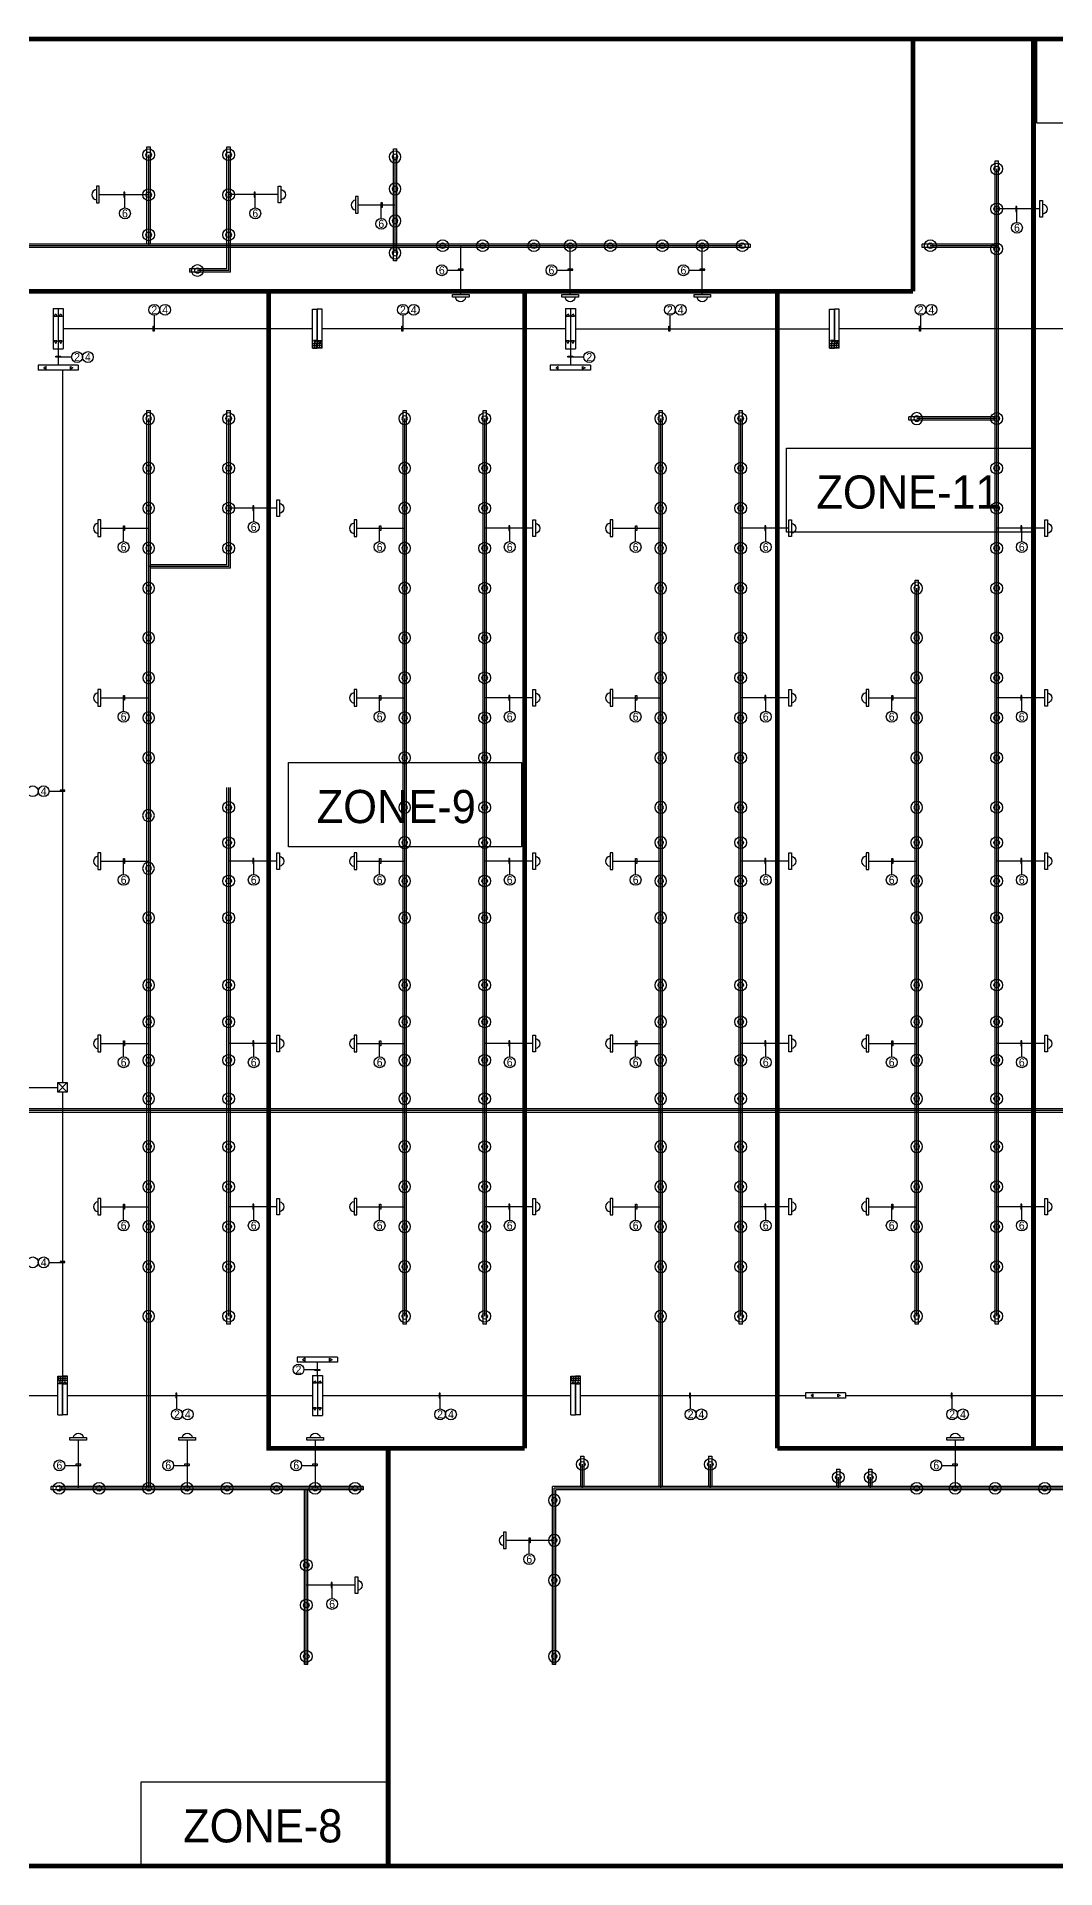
# Model space of a CAD drawing. Header units: millimetres. Extents: x 71114 to 492745, y 89421 to 259745.
# Drawn here: x 206718 to 270385, y 145277 to 259745 of the extents above; entities that cross this region are included whole.
import ezdxf
from ezdxf.enums import TextEntityAlignment as Align

# ---------------------------------------------------------------- set-up
doc = ezdxf.new("R2010")
doc.units = ezdxf.units.MM
doc.header["$LTSCALE"] = 150
for name, color, linetype in [('E-TEXT', 6, 'Continuous'), ('e-text-box', 7, 'Continuous'), ('e-tray', 11, 'Continuous'), ('E-WIRE', 4, 'Continuous'), ('zone', 1, 'Continuous'), ('유도관제-공간표시등', 2, 'Continuous'), ('유도관제-블럭유도등', 2, 'Continuous'), ('유도관제-센서', 1, 'Continuous'), ('유도관제-통신', 6, 'Continuous')]:
    doc.layers.add(name, color=color, linetype=linetype)
doc.styles.add('SAMOO-ELEC', font='Dotum.ttf')

# ---------------------------------------------------------------- blocks, each defined once
blk = doc.blocks.new('센서')
at = {"layer": '유도관제-센서', "color": 2}
for radius in [369, 172]:
    blk.add_circle((0, 0), radius, dxfattribs=at)
blk = doc.blocks.new('R')
at = {"layer": '유도관제-공간표시등', "elevation": 0}
blk.add_lwpolyline([(6646728, 1672993), (6647767, 1672993), (6647767, 1673161), (6646728, 1673161), (6646728, 1672993)], dxfattribs=at)
at = {"layer": '유도관제-공간표시등'}
blk.add_arc((6647256, 1673033, 0), 319, 187.26043, 352.73957, dxfattribs=at)

msp = doc.modelspace()

# ---------------------------------------------------------------- linework, layer by layer
at = {"layer": 'e-text-box'}
for p, q in [((212236, 249037), (212236, 249722)), ((220386, 249037), (220386, 249722)), ((228255, 248387), (228255, 249072)), ((267986, 248137), (267986, 248822)), ((232380, 245143), (233066, 245143)), ((239230, 245143), (239916, 245143)), ((247480, 245143), (248166, 245143)), ((214071, 242334), (214071, 241648)), ((229610, 242334), (229610, 241648)), ((246291, 242334), (246291, 241648)), ((261963, 242334), (261963, 241648)), ((208906, 239721), (208220, 239721)), ((240918, 239721), (240232, 239721)), ((220286, 229437), (220286, 230122)), ((212155, 228187), (212155, 228872)), ((228155, 228187), (228155, 228872)), ((236286, 228187), (236286, 228872)), ((244155, 228187), (244155, 228872)), ((252286, 228187), (252286, 228872)), ((268286, 228187), (268286, 228872)), ((212155, 217587), (212155, 218272)), ((228155, 217587), (228155, 218272)), ((236286, 217587), (236286, 218272)), ((244155, 217587), (244155, 218272)), ((252286, 217587), (252286, 218272)), ((260155, 217587), (260155, 218272)), ((268286, 217587), (268286, 218272)), ((207496, 212589), (208182, 212589)), ((212155, 207387), (212155, 208072)), ((220286, 207387), (220286, 208072)), ((228155, 207387), (228155, 208072)), ((236286, 207387), (236286, 208072)), ((244155, 207387), (244155, 208072)), ((252286, 207387), (252286, 208072)), ((260155, 207387), (260155, 208072)), ((268286, 207387), (268286, 208072)), ((212155, 195987), (212155, 196672)), ((220286, 195987), (220286, 196672)), ((228155, 195987), (228155, 196672)), ((236286, 195987), (236286, 196672)), ((244155, 195987), (244155, 196672)), ((252286, 195987), (252286, 196672)), ((260155, 195987), (260155, 196672)), ((268286, 195987), (268286, 196672)), ((212155, 185787), (212155, 186472)), ((220286, 185787), (220286, 186472)), ((228155, 185787), (228155, 186472)), ((236286, 185787), (236286, 186472)), ((244155, 185787), (244155, 186472)), ((252286, 185787), (252286, 186472)), ((260155, 185787), (260155, 186472)), ((268286, 185787), (268286, 186472)), ((207496, 183145), (208182, 183145)), ((223424, 176450), (224109, 176450)), ((215489, 173987), (215489, 174672)), ((231935, 173987), (231935, 174672)), ((247589, 173987), (247589, 174672)), ((263935, 173987), (263935, 174672)), ((208480, 170461), (209166, 170461)), ((215280, 170461), (215966, 170461)), ((223280, 170461), (223966, 170461)), ((263280, 170461), (263966, 170461)), ((237505, 164937), (237505, 165622)), ((225186, 162137), (225186, 162822))]:
    msp.add_line(p, q, dxfattribs=at)
for points in [[(212236, 249722), (212236, 250031), (212170, 250031), (212170, 249722)], [(220386, 249722), (220386, 250031), (220320, 250031), (220320, 249722)], [(228255, 249072), (228255, 249381), (228320, 249381), (228320, 249072)], [(267986, 248822), (267986, 249131), (267920, 249131), (267920, 248822)], [(233066, 245143), (233375, 245143), (233375, 245209), (233066, 245209)], [(239916, 245143), (240225, 245143), (240225, 245209), (239916, 245209)], [(248166, 245143), (248475, 245143), (248475, 245209), (248166, 245209)], [(214071, 241648), (214071, 241340), (214005, 241340), (214005, 241648)], [(229610, 241648), (229610, 241340), (229544, 241340), (229544, 241648)], [(246291, 241648), (246291, 241340), (246226, 241340), (246226, 241648)], [(261963, 241648), (261963, 241340), (261897, 241340), (261897, 241648)], [(208220, 239721), (207911, 239721), (207911, 239787), (208220, 239787)], [(240232, 239721), (239924, 239721), (239924, 239787), (240232, 239787)], [(220286, 230122), (220286, 230431), (220220, 230431), (220220, 230122)], [(212155, 228872), (212155, 229181), (212220, 229181), (212220, 228872)], [(228155, 228872), (228155, 229181), (228220, 229181), (228220, 228872)], [(236286, 228872), (236286, 229181), (236220, 229181), (236220, 228872)], [(244155, 228872), (244155, 229181), (244220, 229181), (244220, 228872)], [(252286, 228872), (252286, 229181), (252220, 229181), (252220, 228872)], [(268286, 228872), (268286, 229181), (268220, 229181), (268220, 228872)], [(212155, 218272), (212155, 218581), (212220, 218581), (212220, 218272)], [(228155, 218272), (228155, 218581), (228220, 218581), (228220, 218272)], [(236286, 218272), (236286, 218581), (236220, 218581), (236220, 218272)], [(244155, 218272), (244155, 218581), (244220, 218581), (244220, 218272)], [(252286, 218272), (252286, 218581), (252220, 218581), (252220, 218272)], [(260155, 218272), (260155, 218581), (260220, 218581), (260220, 218272)], [(268286, 218272), (268286, 218581), (268220, 218581), (268220, 218272)], [(208182, 212589), (208491, 212589), (208491, 212655), (208182, 212655)], [(212155, 208072), (212155, 208381), (212220, 208381), (212220, 208072)], [(220286, 208072), (220286, 208381), (220220, 208381), (220220, 208072)], [(228155, 208072), (228155, 208381), (228220, 208381), (228220, 208072)], [(236286, 208072), (236286, 208381), (236220, 208381), (236220, 208072)], [(244155, 208072), (244155, 208381), (244220, 208381), (244220, 208072)], [(252286, 208072), (252286, 208381), (252220, 208381), (252220, 208072)], [(260155, 208072), (260155, 208381), (260220, 208381), (260220, 208072)], [(268286, 208072), (268286, 208381), (268220, 208381), (268220, 208072)], [(212155, 196672), (212155, 196981), (212220, 196981), (212220, 196672)], [(220286, 196672), (220286, 196981), (220220, 196981), (220220, 196672)], [(228155, 196672), (228155, 196981), (228220, 196981), (228220, 196672)], [(236286, 196672), (236286, 196981), (236220, 196981), (236220, 196672)], [(244155, 196672), (244155, 196981), (244220, 196981), (244220, 196672)], [(252286, 196672), (252286, 196981), (252220, 196981), (252220, 196672)], [(260155, 196672), (260155, 196981), (260220, 196981), (260220, 196672)], [(268286, 196672), (268286, 196981), (268220, 196981), (268220, 196672)], [(212155, 186472), (212155, 186781), (212220, 186781), (212220, 186472)], [(220286, 186472), (220286, 186781), (220220, 186781), (220220, 186472)], [(228155, 186472), (228155, 186781), (228220, 186781), (228220, 186472)], [(236286, 186472), (236286, 186781), (236220, 186781), (236220, 186472)], [(244155, 186472), (244155, 186781), (244220, 186781), (244220, 186472)], [(252286, 186472), (252286, 186781), (252220, 186781), (252220, 186472)], [(260155, 186472), (260155, 186781), (260220, 186781), (260220, 186472)], [(268286, 186472), (268286, 186781), (268220, 186781), (268220, 186472)], [(208182, 183145), (208491, 183145), (208491, 183211), (208182, 183211)], [(224109, 176450), (224418, 176450), (224418, 176384), (224109, 176384)], [(215489, 174672), (215489, 174981), (215423, 174981), (215423, 174672)], [(231935, 174672), (231935, 174981), (231869, 174981), (231869, 174672)], [(247589, 174672), (247589, 174981), (247523, 174981), (247523, 174672)], [(263935, 174672), (263935, 174981), (263869, 174981), (263869, 174672)], [(209166, 170461), (209475, 170461), (209475, 170527), (209166, 170527)], [(215966, 170461), (216275, 170461), (216275, 170527), (215966, 170527)], [(223966, 170461), (224275, 170461), (224275, 170527), (223966, 170527)], [(263966, 170461), (264275, 170461), (264275, 170527), (263966, 170527)], [(237505, 165622), (237505, 165931), (237570, 165931), (237570, 165622)], [(225186, 162822), (225186, 163131), (225120, 163131), (225120, 162822)]]:
    msp.add_lwpolyline(points, close=True, dxfattribs=at)
for centre in [(212236, 248698), (220386, 248698), (228255, 248048), (267986, 247798), (232041, 245143), (238891, 245143), (247141, 245143), (214071, 242673), (214748, 242673), (229610, 242673), (230287, 242673), (246291, 242673), (246969, 242673), (261963, 242673), (262640, 242673), (209245, 239721), (209922, 239721), (241257, 239721), (220286, 229098), (212155, 227848), (228155, 227848), (236286, 227848), (244155, 227848), (252286, 227848), (268286, 227848), (212155, 217248), (228155, 217248), (236286, 217248), (244155, 217248), (252286, 217248), (260155, 217248), (268286, 217248), (206480, 212589), (207158, 212589), (212155, 207048), (220286, 207048), (228155, 207048), (236286, 207048), (244155, 207048), (252286, 207048), (260155, 207048), (268286, 207048), (212155, 195648), (220286, 195648), (228155, 195648), (236286, 195648), (244155, 195648), (252286, 195648), (260155, 195648), (268286, 195648), (212155, 185448), (220286, 185448), (228155, 185448), (236286, 185448), (244155, 185448), (252286, 185448), (260155, 185448), (268286, 185448), (206480, 183145), (207158, 183145), (223085, 176450), (215489, 173648), (216166, 173648), (231935, 173648), (232612, 173648), (247589, 173648), (248266, 173648), (263935, 173648), (264612, 173648), (208141, 170461), (214941, 170461), (222941, 170461), (262941, 170461), (237505, 164598), (225186, 161798)]:
    msp.add_circle(centre, 339, dxfattribs=at)
at = {"layer": 'e-tray'}
for p, q in [((213615, 246782), (213615, 252863)), ((213615, 252863), (213825, 252863)), ((213825, 246782), (213825, 252863)), ((218610, 252863), (218820, 252863)), ((218615, 245237), (218615, 252863)), ((218825, 245027), (218825, 252863)), ((229015, 245727), (229015, 252727)), ((229015, 252727), (229225, 252727)), ((229225, 245727), (229225, 252727)), ((266615, 179277), (266615, 251977)), ((266615, 251977), (266825, 251977)), ((266825, 179277), (266825, 251977)), ((251320, 246572), (200028, 246572)), ((251320, 246782), (200059, 246782)), ((251320, 246782), (251320, 246572)), ((266825, 246782), (262070, 246782)), ((262070, 246572), (262070, 246782)), ((266825, 246572), (262070, 246572)), ((218615, 245237), (216270, 245237)), ((216270, 245237), (216270, 245027)), ((218825, 245027), (216270, 245027)), ((229225, 245727), (229015, 245727)), ((213615, 169132), (213615, 236377)), ((213615, 236377), (213825, 236377)), ((213825, 169132), (213825, 236377)), ((218615, 226737), (218615, 236377)), ((218615, 236377), (218825, 236377)), ((218825, 226527), (218825, 236377)), ((229615, 179277), (229615, 236377)), ((229615, 236377), (229825, 236377)), ((229825, 179277), (229825, 236377)), ((234615, 179277), (234615, 236377)), ((234615, 236377), (234825, 236377)), ((234825, 179277), (234825, 236377)), ((245615, 169132), (245615, 236377)), ((245615, 236377), (245825, 236377)), ((245825, 169132), (245825, 236377)), ((250615, 179277), (250615, 236377)), ((250615, 236377), (250825, 236377)), ((250825, 179277), (250825, 236377)), ((266615, 235982), (261220, 235982)), ((261220, 235772), (261220, 235982)), ((266615, 235772), (261220, 235772)), ((218615, 226737), (213825, 226737)), ((218825, 226527), (213825, 226527)), ((261615, 179277), (261615, 225777)), ((261615, 225777), (261825, 225777)), ((261825, 179277), (261825, 225777)), ((218615, 179277), (218615, 212827)), ((218825, 179277), (218825, 212827)), ((298615, 192732), (133925, 192732)), ((298615, 192522), (133925, 192522)), ((218825, 179277), (218615, 179277)), ((229825, 179277), (229615, 179277)), ((234825, 179277), (234615, 179277)), ((250825, 179277), (250615, 179277)), ((261825, 179277), (261615, 179277)), ((266825, 179277), (266615, 179277)), ((240715, 171027), (240715, 169132)), ((240715, 171027), (240925, 171027)), ((240925, 171027), (240925, 169132)), ((248715, 171027), (248715, 169132)), ((248715, 171027), (248925, 171027)), ((248925, 171027), (248925, 169132)), ((256715, 170216), (256715, 169132)), ((256715, 170216), (256925, 170216)), ((256925, 170216), (256925, 169132)), ((258715, 170216), (258715, 169132)), ((258715, 170216), (258925, 170216)), ((258925, 170216), (258925, 169132)), ((227120, 169132), (207620, 169132)), ((207620, 168922), (207620, 169132)), ((227120, 168922), (207620, 168922)), ((223465, 158027), (223465, 168922)), ((223675, 158027), (223675, 168922)), ((227120, 169132), (227120, 168922)), ((291120, 169132), (238965, 169132)), ((238965, 158027), (238965, 169132)), ((291120, 168922), (239175, 168922)), ((239175, 158027), (239175, 168922)), ((223675, 158027), (223465, 158027)), ((239175, 158027), (238965, 158027))]:
    msp.add_line(p, q, dxfattribs=at)
at = {"layer": 'E-WIRE'}
for p, q in [((213720, 246677), (213720, 252363)), ((218720, 245132), (218720, 252363)), ((229120, 246227), (229120, 252227)), ((266720, 179777), (266720, 251477)), ((210620, 249877), (213720, 249877)), ((221820, 249877), (218720, 249877)), ((226820, 249227), (229120, 249227)), ((269420, 248977), (266720, 248977)), ((250820, 246677), (200044, 246677)), ((233220, 243627), (233220, 246677)), ((240070, 243627), (240070, 246677)), ((248320, 243627), (248320, 246677)), ((266825, 246677), (262570, 246677)), ((218720, 245132), (216770, 245132)), ((223958, 241494), (208380, 241494)), ((239763, 241494), (224563, 241494)), ((240393, 241494), (256273, 241494)), ((271788, 241494), (256879, 241494)), ((208066, 240236), (208066, 239207)), ((240078, 240236), (240078, 239207)), ((208337, 238892), (208337, 194378)), ((213720, 169027), (213720, 235877)), ((218720, 226632), (218720, 235877)), ((229720, 179777), (229720, 235877)), ((234720, 179777), (234720, 235877)), ((245720, 169027), (245720, 235877)), ((250720, 179777), (250720, 235877)), ((266720, 235877), (261720, 235877)), ((221720, 230277), (218720, 230277)), ((210720, 229027), (213720, 229027)), ((226720, 229027), (229720, 229027)), ((237720, 229027), (234720, 229027)), ((242720, 229027), (245720, 229027)), ((253720, 229027), (250720, 229027)), ((269720, 229027), (266720, 229027)), ((218720, 226632), (213720, 226632)), ((261720, 179777), (261720, 225277)), ((210720, 218427), (213720, 218427)), ((226720, 218427), (229720, 218427)), ((237720, 218427), (234720, 218427)), ((242720, 218427), (245720, 218427)), ((253720, 218427), (250720, 218427)), ((258720, 218427), (261720, 218427)), ((269720, 218427), (266720, 218427)), ((218720, 179777), (218720, 212827)), ((210720, 208227), (213720, 208227)), ((221720, 208227), (218720, 208227)), ((226720, 208227), (229720, 208227)), ((237720, 208227), (234720, 208227)), ((242720, 208227), (245720, 208227)), ((253720, 208227), (250720, 208227)), ((258720, 208227), (261720, 208227)), ((269720, 208227), (266720, 208227)), ((210720, 196827), (213720, 196827)), ((221720, 196827), (218720, 196827)), ((226720, 196827), (229720, 196827)), ((237720, 196827), (234720, 196827)), ((242720, 196827), (245720, 196827)), ((253720, 196827), (250720, 196827)), ((258720, 196827), (261720, 196827)), ((269720, 196827), (266720, 196827)), ((182548, 194084), (208037, 194084)), ((208337, 193782), (208337, 175129)), ((298720, 192627), (133820, 192627)), ((210720, 186627), (213720, 186627)), ((221720, 186627), (218720, 186627)), ((226720, 186627), (229720, 186627)), ((237720, 186627), (234720, 186627)), ((242720, 186627), (245720, 186627)), ((253720, 186627), (250720, 186627)), ((258720, 186627), (261720, 186627)), ((269720, 186627), (266720, 186627)), ((224264, 176085), (224264, 176903)), ((192936, 174827), (208034, 174827)), ((208639, 174827), (223949, 174827)), ((224578, 174827), (240099, 174827)), ((240704, 174827), (254761, 174827)), ((257277, 174827), (271779, 174827)), ((209320, 172027), (209320, 169027)), ((216120, 172027), (216120, 169027)), ((224120, 172027), (224120, 169027)), ((264120, 172027), (264120, 169027)), ((240820, 170527), (240820, 169027)), ((248820, 170527), (248820, 169027)), ((256820, 169716), (256820, 169027)), ((258820, 169716), (258820, 169027)), ((227120, 169027), (208120, 169027)), ((223570, 158027), (223570, 168922)), ((290620, 169027), (239070, 169027)), ((239070, 158027), (239070, 169027)), ((236070, 165777), (239070, 165777)), ((226620, 162977), (223570, 162977))]:
    msp.add_line(p, q, dxfattribs=at)
at = {"layer": 'zone', "color": 7, "const_width": 300}
for points in [[(104178, 259595), (420007, 259595)], [(261493, 243825), (261493, 259595)], [(269014, 259595), (269014, 171527)], [(205220, 243825), (261493, 243825)], [(221220, 243825), (221220, 171527), (228684, 171527), (228684, 145427)], [(237220, 243825), (237220, 171527)], [(253014, 243825), (253014, 171527)], [(228684, 171527), (237220, 171527)], [(253014, 171527), (291919, 171527)], [(114870, 145427), (315908, 145427)]]:
    msp.add_lwpolyline(points, dxfattribs=at)
at = {"layer": 'zone', "color": 7}
for points in [[(269220, 259595), (284660, 259595), (284660, 254345), (269220, 254345)], [(253574, 234027), (269014, 234027), (269014, 228776), (253574, 228776)], [(222455, 214374), (237029, 214374), (237029, 209123), (222455, 209123)], [(213245, 150677), (228684, 150677), (228684, 145427), (213245, 145427)]]:
    msp.add_lwpolyline(points, close=True, dxfattribs=at)
at = {"layer": '유도관제-블럭유도등', "color": 2}
for p, q in [((207751, 242752), (207751, 240236)), ((207751, 242752), (208066, 242752)), ((208066, 242752), (208066, 240236)), ((208066, 242752), (208066, 240236)), ((208066, 242752), (208380, 242752)), ((208380, 242752), (208380, 240236)), ((223958, 240283), (223958, 242705)), ((223958, 242705), (224260, 242705)), ((224260, 242705), (224260, 240283)), ((224260, 240283), (224260, 242705)), ((224563, 242705), (224260, 242705)), ((224563, 240283), (224563, 242705)), ((239763, 242752), (239763, 240236)), ((239763, 242752), (240078, 242752)), ((240078, 242752), (240078, 240236)), ((240078, 242752), (240078, 240236)), ((240078, 242752), (240393, 242752)), ((240393, 242752), (240393, 240236)), ((256273, 240283), (256273, 242705)), ((256273, 242705), (256576, 242705)), ((256576, 242705), (256576, 240283)), ((256576, 240283), (256576, 242705)), ((256879, 242705), (256576, 242705)), ((256879, 240283), (256879, 242705)), ((223980, 240305), (223980, 240564)), ((223980, 240564), (224238, 240564)), ((223980, 240435), (224238, 240435)), ((224020, 240762), (224109, 240608)), ((224198, 240762), (224020, 240762)), ((224109, 240608), (224198, 240762)), ((224109, 240305), (224109, 240564)), ((224238, 240305), (224238, 240564)), ((224283, 240305), (224283, 240564)), ((224541, 240564), (224283, 240564)), ((224541, 240435), (224283, 240435)), ((224323, 240762), (224500, 240762)), ((224412, 240608), (224323, 240762)), ((224500, 240762), (224412, 240608)), ((224412, 240305), (224412, 240564)), ((224541, 240305), (224541, 240564)), ((256295, 240305), (256295, 240564)), ((256295, 240564), (256554, 240564)), ((256295, 240435), (256554, 240435)), ((256336, 240762), (256425, 240608)), ((256513, 240762), (256336, 240762)), ((256425, 240608), (256513, 240762)), ((256425, 240305), (256425, 240564)), ((256554, 240305), (256554, 240564)), ((256598, 240305), (256598, 240564)), ((256856, 240564), (256598, 240564)), ((256856, 240435), (256598, 240435)), ((256639, 240762), (256816, 240762)), ((256727, 240608), (256639, 240762)), ((256816, 240762), (256727, 240608)), ((256727, 240305), (256727, 240564)), ((256856, 240305), (256856, 240564)), ((207751, 240236), (208066, 240236)), ((208066, 240236), (208380, 240236)), ((223958, 240283), (224260, 240283)), ((223980, 240305), (224238, 240305)), ((224563, 240283), (224260, 240283)), ((224541, 240305), (224283, 240305)), ((239763, 240236), (240078, 240236)), ((240078, 240236), (240393, 240236)), ((256273, 240283), (256576, 240283)), ((256295, 240305), (256554, 240305)), ((256879, 240283), (256576, 240283)), ((256856, 240305), (256598, 240305)), ((209324, 239207), (206807, 239207)), ((206807, 239207), (206807, 238892)), ((209324, 238892), (206807, 238892)), ((209324, 239207), (209324, 238892)), ((241336, 239207), (238820, 239207)), ((238820, 239207), (238820, 238892)), ((241336, 238892), (238820, 238892)), ((241336, 239207), (241336, 238892)), ((225522, 177217), (223006, 177217)), ((223006, 177217), (223006, 176903)), ((225522, 176903), (223006, 176903)), ((225522, 176903), (223006, 176903)), ((225522, 177217), (225522, 176903)), ((208034, 173616), (208034, 176038)), ((208034, 176038), (208337, 176038)), ((208056, 176015), (208314, 176015)), ((208056, 176015), (208056, 175757)), ((208056, 175886), (208314, 175886)), ((208056, 175757), (208314, 175757)), ((208097, 175559), (208185, 175712)), ((208274, 175559), (208097, 175559)), ((208185, 176015), (208185, 175757)), ((208185, 175712), (208274, 175559)), ((208314, 176015), (208314, 175757)), ((208337, 176038), (208337, 173616)), ((208337, 173616), (208337, 176038)), ((208639, 176038), (208337, 176038)), ((208617, 176015), (208359, 176015)), ((208359, 176015), (208359, 175757)), ((208617, 175886), (208359, 175886)), ((208617, 175757), (208359, 175757)), ((208488, 175712), (208399, 175559)), ((208399, 175559), (208577, 175559)), ((208488, 176015), (208488, 175757)), ((208577, 175559), (208488, 175712)), ((208617, 176015), (208617, 175757)), ((208639, 173616), (208639, 176038)), ((223949, 176085), (223949, 173568)), ((223949, 176085), (224264, 176085)), ((224264, 176085), (224264, 173568)), ((224264, 176085), (224264, 173568)), ((224264, 176085), (224578, 176085)), ((224578, 176085), (224578, 173568)), ((240099, 173616), (240099, 176038)), ((240099, 176038), (240401, 176038)), ((240121, 176015), (240379, 176015)), ((240121, 176015), (240121, 175757)), ((240121, 175886), (240379, 175886)), ((240121, 175757), (240379, 175757)), ((240162, 175559), (240250, 175712)), ((240339, 175559), (240162, 175559)), ((240250, 176015), (240250, 175757)), ((240250, 175712), (240339, 175559)), ((240379, 176015), (240379, 175757)), ((240401, 176038), (240401, 173616)), ((240401, 173616), (240401, 176038)), ((240704, 176038), (240401, 176038)), ((240682, 176015), (240424, 176015)), ((240424, 176015), (240424, 175757)), ((240682, 175886), (240424, 175886)), ((240682, 175757), (240424, 175757)), ((240553, 175712), (240464, 175559)), ((240464, 175559), (240641, 175559)), ((240553, 176015), (240553, 175757)), ((240641, 175559), (240553, 175712)), ((240682, 176015), (240682, 175757)), ((240704, 173616), (240704, 176038)), ((257277, 174984), (254761, 174984)), ((254761, 174984), (254761, 174669)), ((257277, 174669), (254761, 174669)), ((257277, 174669), (254761, 174669)), ((257277, 174984), (257277, 174669)), ((208034, 173616), (208337, 173616)), ((208639, 173616), (208337, 173616)), ((223949, 173568), (224264, 173568)), ((224264, 173568), (224578, 173568)), ((240099, 173616), (240401, 173616)), ((240704, 173616), (240401, 173616))]:
    msp.add_line(p, q, dxfattribs=at)
for points in [[(207908, 242414), (208000, 242255), (207816, 242255)], [(208223, 242414), (208315, 242255), (208131, 242255)], [(239921, 242414), (240013, 242255), (239829, 242255)], [(240235, 242414), (240327, 242255), (240143, 242255)], [(207908, 240574), (208000, 240733), (207816, 240733)], [(208223, 240574), (208315, 240733), (208131, 240733)], [(239921, 240574), (240013, 240733), (239829, 240733)], [(240235, 240574), (240327, 240733), (240143, 240733)], [(207145, 239049), (207305, 238957), (207305, 239141)], [(208986, 239049), (208827, 238957), (208827, 239141)], [(239158, 239049), (239317, 238957), (239317, 239141)], [(240998, 239049), (240839, 238957), (240839, 239141)], [(223343, 177060), (223503, 176968), (223503, 177152)], [(225184, 177060), (225025, 176968), (225025, 177152)], [(224107, 175747), (224199, 175588), (224015, 175588)], [(224421, 175747), (224513, 175588), (224329, 175588)], [(224107, 173906), (224199, 174066), (224015, 174066)], [(224421, 173906), (224513, 174066), (224329, 174066)], [(255099, 174827), (255258, 174735), (255258, 174919)], [(256939, 174827), (256780, 174735), (256780, 174919)]]:
    msp.add_lwpolyline(points, close=True, dxfattribs=at)
at = {"layer": '유도관제-통신', "color": 2}
for p, q in [((208636, 194378), (208037, 193782)), ((208037, 194378), (208636, 193782))]:
    msp.add_line(p, q, dxfattribs=at)
msp.add_lwpolyline([(208037, 194378), (208636, 194378), (208636, 193782), (208037, 193782)], close=True, dxfattribs=at)

# ---------------------------------------------------------------- block references
at = {"layer": '유도관제-공간표시등', "rotation": 270}
for p in [(-1462540, 6897124, 0), (-1446340, 6896474, 0), (-1462440, 6876274, 0), (-1446440, 6876274, 0), (-1430440, 6876274, 0), (-1462440, 6865674, 0), (-1446440, 6865674, 0), (-1430440, 6865674, 0), (-1414440, 6865674, 0), (-1462440, 6855474, 0), (-1446440, 6855474, 0), (-1430440, 6855474, 0), (-1414440, 6855474, 0), (-1462440, 6844074, 0), (-1446440, 6844074, 0), (-1430440, 6844074, 0), (-1414440, 6844074, 0), (-1462440, 6833874, 0), (-1446440, 6833874, 0), (-1430440, 6833874, 0), (-1414440, 6833874, 0), (-1437090, 6813024, 0)]:
    msp.add_blockref('R', p, dxfattribs=at)
at = {"layer": '유도관제-공간표시등', "xscale": -1}
for p, rotation in [((1894981, 6897124, 0), 90), ((1942581, 6896224, 0), 90), ((1894881, 6877524, 0), 90), ((1910881, 6876274, 0), 90), ((1926881, 6876274, 0), 90), ((1942881, 6876274, 0), 90), ((1910881, 6865674, 0), 90), ((1926881, 6865674, 0), 90), ((1942881, 6865674, 0), 90), ((1894881, 6855474, 0), 90), ((1910881, 6855474, 0), 90), ((1926881, 6855474, 0), 90), ((1942881, 6855474, 0), 90), ((1894881, 6844074, 0), 90), ((1910881, 6844074, 0), 90), ((1926881, 6844074, 0), 90), ((1942881, 6844074, 0), 90), ((1894881, 6833874, 0), 90), ((1910881, 6833874, 0), 90), ((1926881, 6833874, 0), 90), ((1942881, 6833874, 0), 90), ((-6437927, 1845187, 0), 180), ((-6431127, 1845187, 0), 180), ((-6423127, 1845187, 0), 180), ((-6383127, 1845187, 0), 180), ((1899781, 6810224, 0), 90)]:
    msp.add_blockref('R', p, dxfattribs=dict(at, rotation=rotation))
for p in [(6880468, -1429534, 0), (6887318, -1429534, 0), (6895568, -1429534, 0)]:
    msp.add_blockref('R', p, dxfattribs=at)
at = {"layer": '유도관제-센서'}
for p, rotation in [((213720, 252363), 270), ((218715, 252363), 270), ((266720, 251477), 270), ((213720, 249863), 270), ((218715, 249863), 270), ((266720, 248977), 270), ((213720, 247363), 270), ((218715, 247363), 270), ((266720, 246477), 270), ((218720, 235877), 270), ((234720, 235877), 270), ((250720, 235877), 270), ((266720, 235877), 270), ((218720, 232777), 270), ((234720, 232777), 270), ((250720, 232777), 270), ((266720, 232777), 270), ((218720, 230277), 270), ((234720, 230277), 270), ((250720, 230277), 270), ((266720, 230277), 270), ((218720, 227777), 270), ((234720, 227777), 270), ((250720, 227777), 270), ((266720, 227777), 270), ((234720, 225277), 270), ((250720, 225277), 270), ((266720, 225277), 270), ((234720, 222177), 270), ((250720, 222177), 270), ((266720, 222177), 270), ((234720, 219677), 270), ((250720, 219677), 270), ((266720, 219677), 270), ((234720, 217177), 270), ((250720, 217177), 270), ((266720, 217177), 270), ((234720, 214677), 270), ((250720, 214677), 270), ((266720, 214677), 270), ((218720, 211577), 270), ((234720, 211577), 270), ((250720, 211577), 270), ((266720, 211577), 270), ((218720, 209377), 270), ((234720, 209377), 270), ((250720, 209377), 270), ((266720, 209377), 270), ((218720, 206977), 270), ((234720, 206977), 270), ((250720, 206977), 270), ((266720, 206977), 270), ((218720, 204677), 270), ((234720, 204677), 270), ((250720, 204677), 270), ((266720, 204677), 270), ((218720, 200477), 270), ((234720, 200477), 270), ((250720, 200477), 270), ((266720, 200477), 270), ((218720, 198177), 270), ((234720, 198177), 270), ((250720, 198177), 270), ((266720, 198177), 270), ((218720, 195777), 270), ((234720, 195777), 270), ((250720, 195777), 270), ((266720, 195777), 270), ((218720, 193377), 270), ((234720, 193377), 270), ((250720, 193377), 270), ((266720, 193377), 270), ((218720, 190377), 270), ((234720, 190377), 270), ((250720, 190377), 270), ((266720, 190377), 270), ((218720, 187877), 270), ((234720, 187877), 270), ((250720, 187877), 270), ((266720, 187877), 270), ((218720, 185377), 270), ((234720, 185377), 270), ((250720, 185377), 270), ((266720, 185377), 270), ((218720, 182877), 270), ((234720, 182877), 270), ((250720, 182877), 270), ((266720, 182877), 270), ((218720, 179777), 270), ((234720, 179777), 270), ((250720, 179777), 270), ((266720, 179777), 270), ((208120, 169027), 270), ((210620, 169027), 270), ((213720, 169027), 270), ((216120, 169027), 270), ((218620, 169027), 270), ((221720, 169027), 270), ((224120, 169027), 270), ((226620, 169027), 270), ((261720, 169027), 270), ((264120, 169027), 270), ((266620, 169027), 270), ((269720, 169027), 270), ((223570, 164227), 180), ((223570, 161727), 180), ((223570, 158527), 180)]:
    msp.add_blockref('센서', p, dxfattribs=dict(at, rotation=rotation))
at = {"layer": '유도관제-센서', "xscale": -1, "rotation": 90}
for p in [(229120, 252227), (229120, 250227), (229120, 248227), (229120, 246227), (213720, 235877), (229720, 235877), (245720, 235877), (261720, 235877), (213720, 232777), (229720, 232777), (245720, 232777), (213720, 230277), (229720, 230277), (245720, 230277), (213720, 227777), (229720, 227777), (245720, 227777), (213720, 225277), (229720, 225277), (245720, 225277), (261720, 225277), (213720, 222177), (229720, 222177), (245720, 222177), (261720, 222177), (213720, 219677), (229720, 219677), (245720, 219677), (261720, 219677), (213720, 217177), (229720, 217177), (245720, 217177), (261720, 217177), (213720, 214677), (229720, 214677), (245720, 214677), (261720, 214677), (229720, 211577), (245720, 211577), (261720, 211577), (213709, 211069), (229720, 209377), (245720, 209377), (261720, 209377), (213709, 207769), (229720, 206977), (245720, 206977), (261720, 206977), (213720, 204677), (229720, 204677), (245720, 204677), (261720, 204677), (213720, 200477), (229720, 200477), (245720, 200477), (261720, 200477), (213720, 198177), (229720, 198177), (245720, 198177), (261720, 198177), (213720, 195777), (229720, 195777), (245720, 195777), (261720, 195777), (213720, 193377), (229720, 193377), (245720, 193377), (261720, 193377), (213720, 190377), (229720, 190377), (245720, 190377), (261720, 190377), (213720, 187877), (229720, 187877), (245720, 187877), (261720, 187877), (213720, 185377), (229720, 185377), (245720, 185377), (261720, 185377), (213720, 182877), (229720, 182877), (245720, 182877), (261720, 182877), (213720, 179777), (229720, 179777), (245720, 179777), (261720, 179777), (239070, 168277), (239070, 165777), (239070, 163277), (239070, 158527)]:
    msp.add_blockref('센서', p, dxfattribs=at)
at = {"layer": '유도관제-센서'}
for p in [(232093, 246677), (234593, 246677), (237793, 246677), (240070, 246677), (242570, 246677), (245820, 246677), (248320, 246677), (250820, 246677), (262570, 246677), (216770, 245127), (240820, 170527), (248820, 170527), (256820, 169716), (258820, 169716)]:
    msp.add_blockref('센서', p, dxfattribs=at)

# ---------------------------------------------------------------- texts
at = {"layer": 'E-TEXT', "style": 'SAMOO-ELEC'}
for s, height, p in [('6', 500, (212235, 248698)), ('6', 500, (220385, 248698)), ('6', 500, (228255, 248048)), ('6', 500, (267985, 247798)), ('6', 500, (232041, 245143)), ('6', 500, (238891, 245143)), ('6', 500, (247141, 245143)), ('2', 500, (214071, 242673)), ('4', 500, (214748, 242673)), ('2', 500, (229610, 242673)), ('4', 500, (230287, 242673)), ('2', 500, (246291, 242673)), ('4', 500, (246969, 242673)), ('2', 500, (261963, 242673)), ('4', 500, (262640, 242673)), ('2', 500, (209245, 239721)), ('4', 500, (209922, 239721)), ('2', 500, (241257, 239721)), ('ZONE-11', 2073.6, (261180, 231285)), ('6', 500, (220285, 229098)), ('6', 500, (212155, 227848)), ('6', 500, (228155, 227848)), ('6', 500, (236285, 227848)), ('6', 500, (244155, 227848)), ('6', 500, (252285, 227848)), ('6', 500, (268285, 227848)), ('6', 500, (212155, 217248)), ('6', 500, (228155, 217248)), ('6', 500, (236285, 217248)), ('6', 500, (244155, 217248)), ('6', 500, (252285, 217248)), ('6', 500, (260155, 217248)), ('6', 500, (268285, 217248)), ('4', 500, (207158, 212589)), ('ZONE-9', 2073.6, (229195, 211632)), ('6', 500, (212155, 207048)), ('6', 500, (220285, 207048)), ('6', 500, (228155, 207048)), ('6', 500, (236285, 207048)), ('6', 500, (244155, 207048)), ('6', 500, (252285, 207048)), ('6', 500, (260155, 207048)), ('6', 500, (268285, 207048)), ('6', 500, (212155, 195648)), ('6', 500, (220285, 195648)), ('6', 500, (228155, 195648)), ('6', 500, (236285, 195648)), ('6', 500, (244155, 195648)), ('6', 500, (252285, 195648)), ('6', 500, (260155, 195648)), ('6', 500, (268285, 195648)), ('6', 500, (212155, 185448)), ('6', 500, (220285, 185448)), ('6', 500, (228155, 185448)), ('6', 500, (236285, 185448)), ('6', 500, (244155, 185448)), ('6', 500, (252285, 185448)), ('6', 500, (260155, 185448)), ('6', 500, (268285, 185448)), ('4', 500, (207158, 183145)), ('2', 500, (223085, 176450)), ('2', 500, (215489, 173648)), ('4', 500, (216166, 173648)), ('2', 500, (231935, 173648)), ('4', 500, (232612, 173648)), ('2', 500, (247589, 173648)), ('4', 500, (248266, 173648)), ('2', 500, (263935, 173648)), ('4', 500, (264612, 173648)), ('6', 500, (208141, 170461)), ('6', 500, (214941, 170461)), ('6', 500, (222941, 170461)), ('6', 500, (262941, 170461)), ('6', 500, (237505, 164598)), ('6', 500, (225185, 161798)), ('ZONE-8', 2073.6, (220850, 147935))]:
    msp.add_text(s, height=height, dxfattribs=at).set_placement(p, align=Align.MIDDLE_CENTER)

doc.saveas('drawing.dxf')
